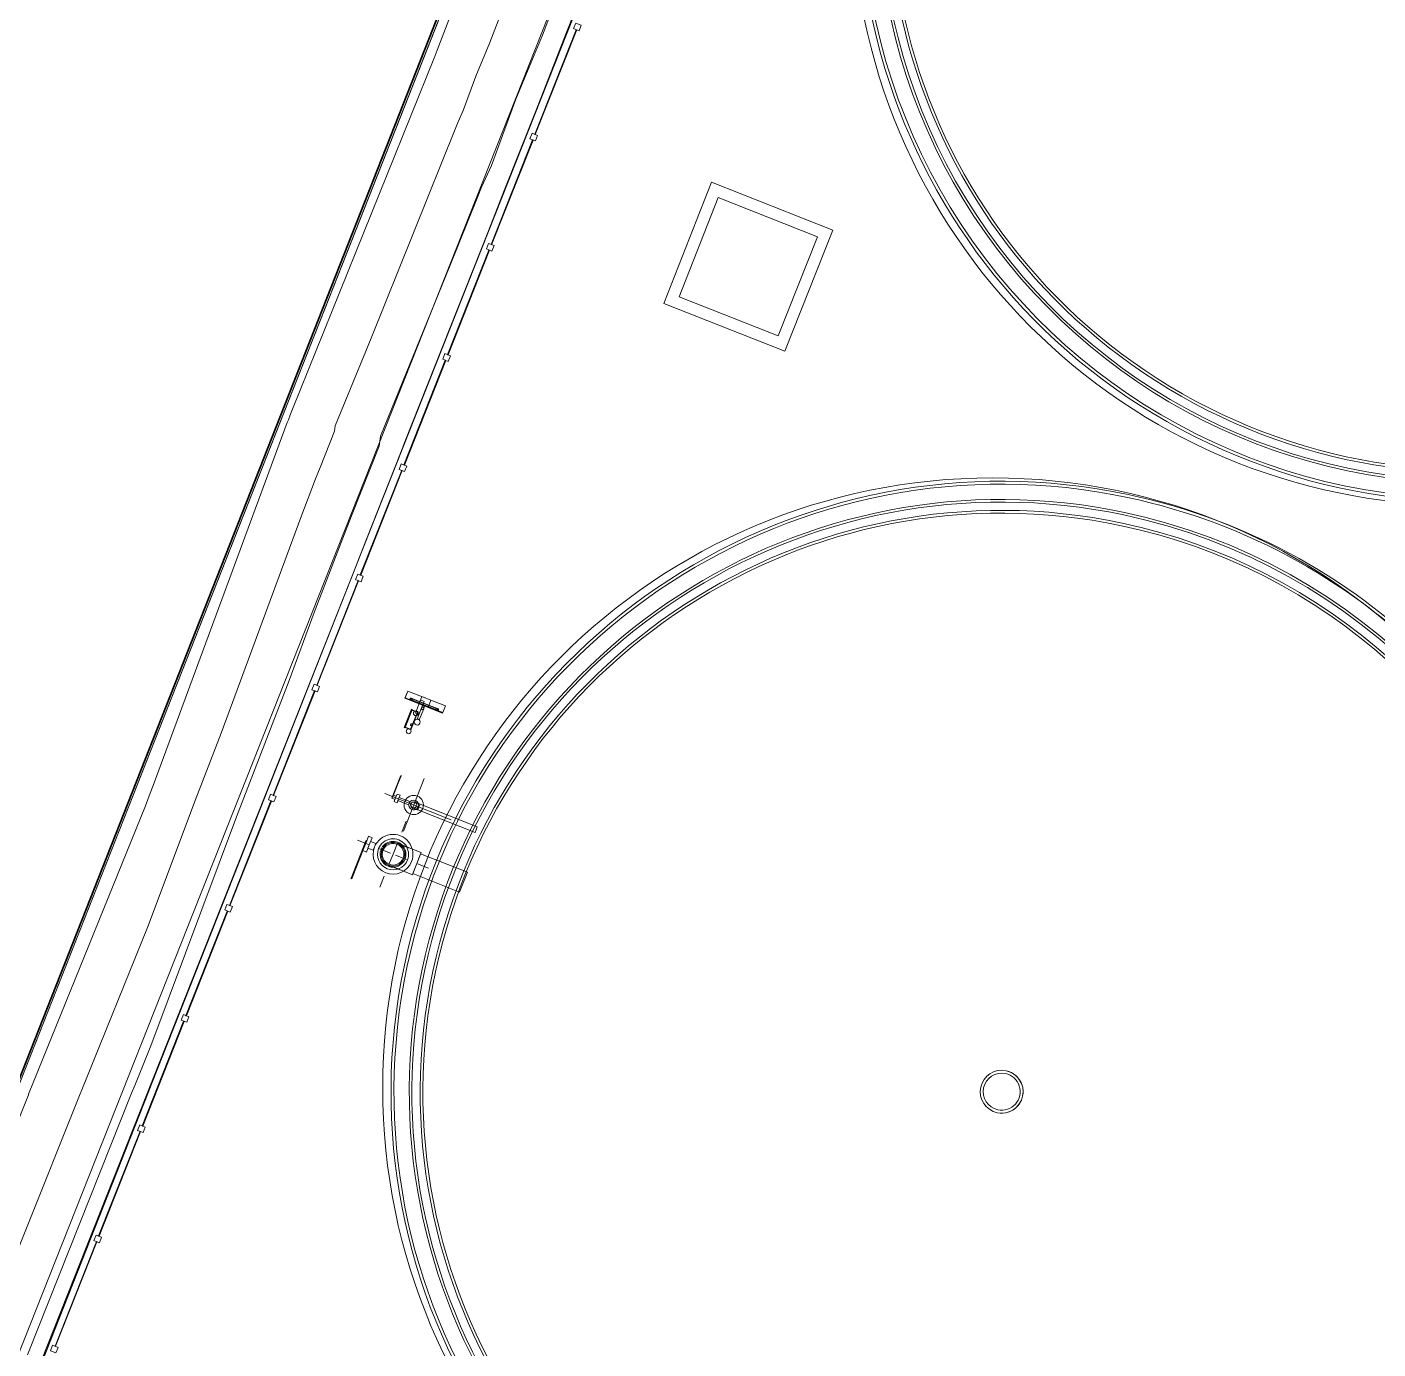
# Model space of a CAD drawing. Header units: metres. Extents: x -207 to 292, y -187 to 169.
# Drawn here: x -98.3 to -86.9, y -21.2 to -10.04 of the extents above; entities that cross this region are included whole.
import ezdxf

# ---------------------------------------------------------------- set-up
doc = ezdxf.new("R2010")
doc.units = ezdxf.units.M
doc.linetypes.add('Dash', pattern=[0.006, 0.003, -0.003])
for name, color, linetype, lineweight in [('A-GLAZ-CWMG', 7, 'Continuous', 9), ('C-TOPO', 7, 'Continuous', 9), ('C-TOPO-MAJR', 7, 'Continuous', 35), ('C-TOPO-MINR', 7, 'Continuous', 9), ('CERCO INTERIOR', 7, 'Continuous', 9), ('EQUIPOS PIS', 7, 'Continuous', 9), ('P-SANR-FIXT', 7, 'Continuous', 9), ('P-SANR-FIXT-HDLN', 7, 'Dash', 9), ('solera', 7, 'Continuous', 35)]:
    doc.layers.add(name, color=color, linetype=linetype, lineweight=lineweight)
doc.layers.add('PR10-ARQ-PL-001-Emplazamiento-C-1_dwg', color=7, linetype='Continuous', lineweight=9, true_color=0x767676)

# ---------------------------------------------------------------- blocks, each defined once
blk = doc.blocks.new('M_Estanque-Terraza - M_Estanque-Terraza-2331352-PLANTA EMPLAZAMIENTO ACTUALIZADO')
at = {"layer": 'P-SANR-FIXT'}
for radius, start, end in [(5.152, 0, 180), (5.152, 0, 180), (5.127, 360, 180), (5.127, 360, 180), (4.998, 360, 180), (4.976, 360, 180), (4.906, 0, 180), (4.883, 0, 180), (0.181, 360, 180), (0.181, 0, 180), (0.156, 0, 180), (0.156, 0, 180), (4.906, 180, 0), (4.883, 180, 0), (5.152, 223.8638, 0), (5.152, 223.8638, 0), (5.127, 223.8805, 0), (5.127, 223.8805, 0), (4.998, 223.9693, 0), (4.976, 223.9856, 360), (0.181, 180, 360), (0.181, 180, 0), (0.156, 180, 0), (0.156, 180, 0)]:
    blk.add_arc((0, 0), radius, start, end, dxfattribs=at)
blk = doc.blocks.new('Circular Mullion - 5mm-2127248-PLANTA EMPLAZAMIENTO ACTUALIZADO')
at = {"layer": 'A-GLAZ-CWMG'}
for p, q in [((-107.648, -45.397), (-107.997, -46.28)), ((-107.646, -45.398), (-107.995, -46.281)), ((-107.995, -46.281), (-107.646, -45.398)), ((-107.993, -46.282), (-107.643, -45.399)), ((-107.646, -45.398), (-107.648, -45.397)), ((-107.643, -45.399), (-107.646, -45.398)), ((-107.997, -46.28), (-107.995, -46.281)), ((-107.995, -46.281), (-107.993, -46.282))]:
    blk.add_line(p, q, dxfattribs=at)
blk = doc.blocks.new('Rectangular Mullion - 50 x 50 mm-2128568-PLANTA EMPLAZAMIENTO ACTUALIZADO')
at = {"layer": 'A-GLAZ-CWMG'}
for p, q in [((0.025, 0.025), (-0.025, 0.025)), ((-0.025, 0.025), (-0.025, -0.025)), ((0.025, -0.025), (0.025, 0.025)), ((-0.025, -0.025), (0.025, -0.025))]:
    blk.add_line(p, q, dxfattribs=at)
blk = doc.blocks.new('Rectangular Mullion - 50 x 50 mm-2128569-PLANTA EMPLAZAMIENTO ACTUALIZADO')
at = {"layer": 'A-GLAZ-CWMG'}
for p, q in [((-0.025, -0.025), (-0.025, 0.025)), ((-0.025, 0.025), (0.025, 0.025)), ((0.025, 0.025), (0.025, -0.025)), ((0.025, -0.025), (-0.025, -0.025))]:
    blk.add_line(p, q, dxfattribs=at)
blk = doc.blocks.new('M_Tuberia Alimentación-01 - M_Tuberia Alimentación-01-2165010-PLANTA EMPLAZAMIENTO ACTUALIZADO')
at = {"layer": 'P-SANR-FIXT'}
for p, q in [((-0.248, 0.025), (-0.255, 0.025)), ((-0.255, 0.025), (-0.255, -0.012)), ((-0.255, 0.02), (-0.255, -0.296)), ((-0.248, 0.02), (-0.255, 0.02)), ((-0.216, 0.065), (-0.248, 0.065)), ((-0.248, 0), (-0.248, 0.065)), ((-0.248, -0.012), (-0.248, 0.025)), ((-0.248, -0.296), (-0.248, 0.02)), ((-0.248, -0.065), (-0.248, 0)), ((-0.216, 0.065), (-0.216, 0)), ((-0.168, 0.03), (-0.216, 0.03)), ((-0.216, 0), (-0.216, 0.03)), ((-0.216, 0), (-0.216, -0.065)), ((-0.216, -0.03), (-0.216, 0)), ((-0.168, 0.03), (-0.168, 0)), ((-0.168, 0), (-0.168, -0.03)), ((0.215, 0.1), (0.106, 0.1)), ((0.215, 0), (0.215, 0.1)), ((0.639, 0.09), (0.215, 0.09)), ((0.215, 0), (0.215, 0.09)), ((0.215, -0.1), (0.215, 0)), ((0.215, -0.09), (0.215, 0)), ((0.639, 0.09), (0.639, 0)), ((0.639, 0), (0.639, -0.09)), ((-0.255, -0.317), (-0.255, -0.012)), ((-0.248, -0.012), (-0.255, -0.012)), ((-0.248, -0.012), (-0.248, -0.317)), ((-0.248, -0.065), (-0.216, -0.065)), ((-0.216, -0.03), (-0.168, -0.03)), ((0.106, -0.1), (0.215, -0.1)), ((0.215, -0.09), (0.639, -0.09)), ((-0.255, -0.296), (-0.255, -0.32)), ((-0.255, -0.317), (-0.248, -0.317)), ((-0.255, -0.32), (-0.248, -0.32)), ((-0.248, -0.32), (-0.248, -0.296))]:
    blk.add_line(p, q, dxfattribs=at)
at = {"layer": 'P-SANR-FIXT', "flags": 128}
for points in [[(0.106, 0.1), (0.102, 0.1), (0.097, 0.1), (0.093, 0.1), (0.089, 0.1), (0.085, 0.1), (0.081, 0.1), (0.077, 0.1), (0.073, 0.1), (0.069, 0.1), (0.065, 0.1), (0.061, 0.1), (0.057, 0.1), (0.053, 0.1), (0.05, 0.1), (0.046, 0.1), (0.043, 0.1), (0.039, 0.1), (0.036, 0.1), (0.033, 0.1), (0.03, 0.1), (0.027, 0.1), (0.024, 0.1), (0.022, 0.1), (0.019, 0.1), (0.017, 0.1), (0.015, 0.1), (0.012, 0.1), (0.011, 0.1), (0.009, 0.1), (0.007, 0.1), (0.006, 0.1), (0.004, 0.1), (0.003, 0.1), (0.002, 0.1), (0.002, 0.1), (0.001, 0.1), (0, 0.1), (0, 0.1), (0, 0.1)], [(0, -0.1), (0, -0.1), (0, -0.1), (0.001, -0.1), (0.001, -0.1), (0.002, -0.1), (0.003, -0.1), (0.004, -0.1), (0.005, -0.1), (0.007, -0.1), (0.008, -0.1), (0.01, -0.1), (0.012, -0.1), (0.014, -0.1), (0.016, -0.1), (0.018, -0.1), (0.021, -0.1), (0.024, -0.1), (0.026, -0.1), (0.029, -0.1), (0.032, -0.1), (0.035, -0.1), (0.038, -0.1), (0.042, -0.1), (0.045, -0.1), (0.049, -0.1), (0.052, -0.1), (0.056, -0.1), (0.06, -0.1), (0.064, -0.1), (0.068, -0.1), (0.071, -0.1), (0.076, -0.1), (0.08, -0.1), (0.084, -0.1), (0.088, -0.1), (0.092, -0.1), (0.096, -0.1), (0.101, -0.1), (0.105, -0.1), (0.106, -0.1)]]:
    blk.add_lwpolyline(points, dxfattribs=at)
at = {"layer": 'P-SANR-FIXT'}
for radius, start, end in [(0.168, 360, 180), (0.168, 360, 180), (0.168, 360, 180), (0.168, 360, 180), (0.168, 360, 180), (0.168, 360, 180), (0.131, 0, 180), (0.131, 360, 180), (0.131, 360, 180), (0.131, 360, 180), (0.168, 180, 360), (0.168, 180, 360), (0.168, 180, 360), (0.168, 180, 360), (0.168, 180, 360), (0.168, 180, 360), (0.131, 180, 0), (0.131, 180, 360), (0.131, 180, 360), (0.131, 180, 360), (0.109, 360, 180), (0.109, 360, 180), (0.109, 360, 180), (0.109, 360, 180), (0.109, 180, 360), (0.109, 180, 360), (0.109, 180, 360), (0.109, 180, 360), (0.1, 0, 180), (0.091, 0, 180), (0.091, 0, 180), (0.091, 0, 180), (0.091, 0, 180), (0.091, 180, 0), (0.091, 180, 0), (0.091, 180, 0), (0.091, 180, 0), (0.1, 180, 360)]:
    blk.add_arc((0, 0), radius, start, end, dxfattribs=at)
at = {"layer": 'P-SANR-FIXT-HDLN'}
for p, q in [((0, 0), (0, 0.301)), ((-0.322, 0), (0, 0)), ((0.322, 0), (0, 0)), ((0, 0), (0, -0.301))]:
    blk.add_line(p, q, dxfattribs=at)
blk = doc.blocks.new('M_Tuberia Control-01 - M_Tuberia Control-01-2163993-PLANTA EMPLAZAMIENTO ACTUALIZADO')
at = {"layer": 'P-SANR-FIXT'}
for p, q in [((0.153, 0.171), (0.148, 0.171)), ((0.148, 0.171), (0.214, 0.171)), ((0.148, 0.171), (0.148, -0.171)), ((0.148, 0.171), (0.148, -0.171)), ((0.214, 0.171), (0.153, 0.171)), ((0.153, 0.171), (0.153, -0.171)), ((0.153, 0.171), (0.153, -0.171)), ((0.157, 0.122), (0.157, -0.123)), ((0.167, -0.123), (0.167, 0.122)), ((0.214, -0.171), (0.214, 0.171)), ((0.214, 0.171), (0.214, -0.171)), ((0.084, 0.084), (-0.084, 0.084)), ((-0.084, 0.084), (0.084, 0.084)), ((-0.084, 0.084), (-0.084, 0.078)), ((-0.084, 0.084), (-0.084, 0.078)), ((0.084, 0.078), (-0.084, 0.078)), ((-0.084, 0.078), (0.084, 0.078)), ((-0.079, 0.078), (0.079, 0.078)), ((0.079, 0.078), (-0.079, 0.078)), ((-0.079, 0.025), (-0.079, 0.078)), ((-0.079, 0.078), (-0.079, 0.025)), ((-0.079, 0.025), (0.079, 0.025)), ((0.079, 0.025), (-0.079, 0.025)), ((-0.077, 0.078), (-0.077, 0.029)), ((-0.077, 0.029), (-0.077, 0.078)), ((0.077, 0.078), (-0.077, 0.078)), ((-0.077, 0.078), (0.077, 0.078)), ((-0.077, 0.029), (0.077, 0.029)), ((0.077, 0.029), (-0.077, 0.029)), ((0.124, 0.01), (0.023, 0.01)), ((0.124, 0.01), (0.023, 0.01)), ((0.184, 0.042), (0.065, 0.042)), ((0.065, 0.042), (0.184, 0.042)), ((0.065, 0.042), (0.065, 0.01)), ((0.065, 0.042), (0.065, 0.01)), ((0.184, 0.01), (0.065, 0.01)), ((0.065, 0.01), (0.184, 0.01)), ((0.077, 0.029), (0.077, 0.078)), ((0.077, 0.029), (0.077, 0.078)), ((0.079, 0.078), (0.079, 0.025)), ((0.079, 0.078), (0.079, 0.025)), ((0.084, 0.078), (0.084, 0.084)), ((0.084, 0.084), (0.084, 0.078)), ((0.148, 0.011), (0.124, 0.011)), ((0.124, 0.011), (0.124, 0.01)), ((0.214, 0.042), (0.148, 0.042)), ((0.148, 0.042), (0.214, 0.042)), ((0.148, 0.042), (0.148, -0.04)), ((0.148, 0.042), (0.148, -0.04)), ((0.148, 0.001), (0.148, 0.011)), ((0.148, -0.009), (0.148, 0.001)), ((0.157, 0.099), (0.157, -0.099)), ((0.168, -0.099), (0.168, 0.099)), ((0.184, 0.01), (0.184, 0.042)), ((0.184, 0.042), (0.184, 0.01)), ((0.214, -0.04), (0.214, 0.042)), ((0.214, 0.042), (0.214, -0.04)), ((0.023, -0.01), (0.124, -0.01)), ((0.023, -0.01), (0.124, -0.01)), ((0.129, -0.009), (0.148, -0.009)), ((0.214, -0.04), (0.148, -0.04)), ((0.148, -0.04), (0.214, -0.04)), ((0.214, -0.171), (0.148, -0.171)), ((0.148, -0.171), (0.153, -0.171)), ((0.153, -0.171), (0.214, -0.171))]:
    blk.add_line(p, q, dxfattribs=at)
at = {"layer": 'P-SANR-FIXT', "flags": 128}
for points in [[(0.157, 0.124), (0.157, 0.124), (0.157, 0.124), (0.157, 0.124), (0.157, 0.124), (0.157, 0.124), (0.157, 0.123), (0.157, 0.123), (0.157, 0.123), (0.157, 0.122), (0.157, 0.122), (0.157, 0.122), (0.157, 0.121), (0.157, 0.121), (0.157, 0.12), (0.157, 0.12), (0.157, 0.119), (0.157, 0.118), (0.157, 0.118), (0.157, 0.117), (0.157, 0.116), (0.157, 0.116), (0.157, 0.115), (0.157, 0.114), (0.157, 0.113), (0.157, 0.113), (0.157, 0.112), (0.157, 0.111), (0.157, 0.11), (0.157, 0.109), (0.157, 0.108), (0.157, 0.107), (0.157, 0.106), (0.157, 0.105), (0.157, 0.104), (0.157, 0.103), (0.157, 0.102), (0.157, 0.101), (0.157, 0.1), (0.157, 0.099), (0.157, 0.099)], [(0.168, 0.099), (0.168, 0.1), (0.168, 0.101), (0.168, 0.102), (0.168, 0.103), (0.168, 0.104), (0.168, 0.105), (0.168, 0.106), (0.168, 0.107), (0.168, 0.108), (0.168, 0.109), (0.168, 0.11), (0.168, 0.111), (0.168, 0.111), (0.168, 0.112), (0.168, 0.113), (0.168, 0.114), (0.168, 0.115), (0.168, 0.115), (0.168, 0.116), (0.168, 0.117), (0.168, 0.118), (0.168, 0.118), (0.168, 0.119), (0.168, 0.119), (0.168, 0.12), (0.168, 0.121), (0.168, 0.121), (0.168, 0.122), (0.168, 0.122), (0.168, 0.122), (0.168, 0.123), (0.168, 0.123), (0.168, 0.123), (0.168, 0.123), (0.168, 0.124), (0.168, 0.124), (0.168, 0.124), (0.168, 0.124), (0.168, 0.124)], [(0.157, -0.099), (0.157, -0.1), (0.157, -0.101), (0.157, -0.102), (0.157, -0.103), (0.157, -0.104), (0.157, -0.105), (0.157, -0.106), (0.157, -0.107), (0.157, -0.108), (0.157, -0.109), (0.157, -0.11), (0.157, -0.111), (0.157, -0.112), (0.157, -0.113), (0.157, -0.113), (0.157, -0.114), (0.157, -0.115), (0.157, -0.116), (0.157, -0.116), (0.157, -0.117), (0.157, -0.118), (0.157, -0.119), (0.157, -0.119), (0.157, -0.12), (0.157, -0.12), (0.157, -0.121), (0.157, -0.121), (0.157, -0.122), (0.157, -0.122), (0.157, -0.123), (0.157, -0.123), (0.157, -0.123), (0.157, -0.123), (0.157, -0.124), (0.157, -0.124), (0.157, -0.124), (0.157, -0.124), (0.157, -0.124), (0.157, -0.124)], [(0.168, -0.124), (0.168, -0.124), (0.168, -0.124), (0.168, -0.124), (0.168, -0.124), (0.168, -0.124), (0.168, -0.124), (0.168, -0.123), (0.168, -0.123), (0.168, -0.123), (0.168, -0.122), (0.168, -0.122), (0.168, -0.121), (0.168, -0.121), (0.168, -0.12), (0.168, -0.12), (0.168, -0.119), (0.168, -0.119), (0.168, -0.118), (0.168, -0.117), (0.168, -0.117), (0.168, -0.116), (0.168, -0.115), (0.168, -0.114), (0.168, -0.114), (0.168, -0.113), (0.168, -0.112), (0.168, -0.111), (0.168, -0.11), (0.168, -0.109), (0.168, -0.108), (0.168, -0.107), (0.168, -0.106), (0.168, -0.105), (0.168, -0.105), (0.168, -0.104), (0.168, -0.103), (0.168, -0.102), (0.168, -0.101), (0.168, -0.1), (0.168, -0.099)]]:
    blk.add_lwpolyline(points, dxfattribs=at)
at = {"layer": 'P-SANR-FIXT'}
for centre, radius, start, end in [((0.163, 0.124), 0.00518, 90, 270), ((0.163, 0.124), 0.00518, 270, 90), ((-0.099, 0.038), 0.02, 360, 180), ((-0.099, 0.038), 0.02, 0, 180), ((-0.099, 0.038), 0.02, 180, 360), ((-0.099, 0.038), 0.02, 180, 360), ((-0.039, 0.038), 0.0075, 0, 180), ((-0.039, 0.038), 0.0075, 0, 180), ((-0.039, 0.038), 0.0075, 180, 360), ((-0.039, 0.038), 0.0075, 180, 0), ((0, 0), 0.025, 0, 180), ((0, 0), 0.025, 0, 180), ((0, 0), 0.025, 180, 360), ((0, 0), 0.025, 180, 0), ((0.065, 0.038), 0.02, 0, 180), ((0.065, 0.038), 0.02, 0, 180), ((0.065, 0.038), 0.02, 180, 360), ((0.065, 0.038), 0.02, 180, 0), ((0.124, 0), 0.01, 0, 180), ((0.124, 0), 0.01, 0, 180), ((0.124, 0), 0.01, 180, 360), ((0.124, 0), 0.01, 180, 0), ((0.163, -0.124), 0.00518, 90, 270), ((0.163, -0.124), 0.00518, 270, 90)]:
    blk.add_arc(centre, radius, start, end, dxfattribs=at)
for points, knots in [([(0.163, 0.119), (0.162, 0.119), (0.162, 0.119), (0.161, 0.119), (0.161, 0.119), (0.16, 0.119), (0.16, 0.12), (0.159, 0.12), (0.159, 0.12), (0.159, 0.12), (0.159, 0.121), (0.158, 0.121), (0.158, 0.121), (0.158, 0.121), (0.158, 0.121), (0.158, 0.122), (0.158, 0.122), (0.158, 0.122), (0.158, 0.122), (0.158, 0.122), (0.158, 0.122), (0.158, 0.122), (0.158, 0.123), (0.158, 0.122), (0.158, 0.122), (0.158, 0.122), (0.158, 0.122), (0.158, 0.122), (0.158, 0.122), (0.158, 0.122), (0.158, 0.121), (0.158, 0.121), (0.158, 0.121), (0.158, 0.121), (0.159, 0.121), (0.159, 0.12), (0.159, 0.12), (0.159, 0.12), (0.16, 0.12), (0.16, 0.119), (0.161, 0.119), (0.161, 0.119), (0.162, 0.119), (0.162, 0.119), (0.163, 0.119)], [0, 0, 0, 0, 0.055556, 0.083333, 0.111111, 0.138889, 0.166667, 0.194444, 0.222222, 0.25, 0.277778, 0.305556, 0.319444, 0.333333, 0.347222, 0.361111, 0.388889, 0.416667, 0.430556, 0.444444, 0.458333, 0.472222, 0.5, 0.527778, 0.541667, 0.555556, 0.569444, 0.583333, 0.611111, 0.638889, 0.652778, 0.666667, 0.680556, 0.694444, 0.722222, 0.75, 0.777778, 0.805556, 0.833333, 0.861111, 0.888889, 0.916667, 0.944444, 1, 1, 1, 1]), ([(0.163, 0.119), (0.163, 0.119), (0.163, 0.119), (0.164, 0.119), (0.164, 0.119), (0.165, 0.119), (0.165, 0.12), (0.166, 0.12), (0.166, 0.12), (0.166, 0.12), (0.166, 0.121), (0.167, 0.121), (0.167, 0.121), (0.167, 0.121), (0.167, 0.121), (0.167, 0.122), (0.167, 0.122), (0.167, 0.122), (0.167, 0.122), (0.167, 0.122), (0.167, 0.122), (0.167, 0.122), (0.167, 0.123), (0.167, 0.122), (0.167, 0.122), (0.167, 0.122), (0.167, 0.122), (0.167, 0.122), (0.167, 0.122), (0.167, 0.122), (0.167, 0.121), (0.167, 0.121), (0.167, 0.121), (0.167, 0.121), (0.166, 0.121), (0.166, 0.12), (0.166, 0.12), (0.166, 0.12), (0.165, 0.12), (0.165, 0.119), (0.164, 0.119), (0.164, 0.119), (0.163, 0.119), (0.163, 0.119), (0.163, 0.119)], [0, 0, 0, 0, 0.055556, 0.083333, 0.111111, 0.138889, 0.166667, 0.194444, 0.222222, 0.25, 0.277778, 0.305556, 0.319444, 0.333333, 0.347222, 0.361111, 0.388889, 0.416667, 0.430556, 0.444444, 0.458333, 0.472222, 0.5, 0.527778, 0.541667, 0.555556, 0.569444, 0.583333, 0.611111, 0.638889, 0.652778, 0.666667, 0.680556, 0.694444, 0.722222, 0.75, 0.777778, 0.805556, 0.833333, 0.861111, 0.888889, 0.916667, 0.944444, 1, 1, 1, 1]), ([(0.025, 0), (0.025, 0.001), (0.025, 0.002), (0.025, 0.005), (0.024, 0.007), (0.023, 0.009), (0.023, 0.009), (0.023, 0.01), (0.023, 0.01), (0.023, 0.01), (0.023, 0.01)], [0, 0, 0, 0, 0.142857, 0.285714, 0.571429, 0.678571, 0.785714, 0.839286, 0.892857, 1, 1, 1, 1]), ([(0.023, 0.01), (0.023, 0.01), (0.023, 0.01), (0.023, 0.009), (0.024, 0.007), (0.025, 0.003), (0.025, 0.001), (0.025, 0)], [0, 0, 0, 0, 0.142857, 0.285714, 0.571429, 0.785714, 1, 1, 1, 1]), ([(0.025, 0), (0.025, 0.001), (0.025, 0.002), (0.025, 0.005), (0.024, 0.007), (0.023, 0.009), (0.023, 0.009), (0.023, 0.01), (0.023, 0.01), (0.023, 0.01), (0.023, 0.01)], [0, 0, 0, 0, 0.142857, 0.285714, 0.571429, 0.678571, 0.785714, 0.839286, 0.892857, 1, 1, 1, 1]), ([(0.023, 0.01), (0.023, 0.01), (0.023, 0.01), (0.023, 0.009), (0.024, 0.007), (0.025, 0.003), (0.025, 0.001), (0.025, 0)], [0, 0, 0, 0, 0.142857, 0.285714, 0.571429, 0.785714, 1, 1, 1, 1]), ([(0.025, 0), (0.025, -0.001), (0.025, -0.002), (0.025, -0.005), (0.024, -0.007), (0.023, -0.009), (0.023, -0.009), (0.023, -0.01), (0.023, -0.01), (0.023, -0.01), (0.023, -0.01)], [0, 0, 0, 0, 0.142857, 0.285714, 0.571429, 0.678571, 0.785714, 0.839286, 0.892857, 1, 1, 1, 1]), ([(0.023, -0.01), (0.023, -0.01), (0.023, -0.01), (0.023, -0.009), (0.024, -0.007), (0.025, -0.003), (0.025, -0.001), (0.025, 0)], [0, 0, 0, 0, 0.142857, 0.285714, 0.571429, 0.785714, 1, 1, 1, 1]), ([(0.025, 0), (0.025, -0.001), (0.025, -0.002), (0.025, -0.005), (0.024, -0.007), (0.023, -0.009), (0.023, -0.009), (0.023, -0.01), (0.023, -0.01), (0.023, -0.01), (0.023, -0.01)], [0, 0, 0, 0, 0.142857, 0.285714, 0.571429, 0.678571, 0.785714, 0.839286, 0.892857, 1, 1, 1, 1]), ([(0.023, -0.01), (0.023, -0.01), (0.023, -0.01), (0.023, -0.009), (0.024, -0.007), (0.025, -0.003), (0.025, -0.001), (0.025, 0)], [0, 0, 0, 0, 0.142857, 0.285714, 0.571429, 0.785714, 1, 1, 1, 1]), ([(0.114, 0), (0.114, 0), (0.114, 0.001), (0.115, 0.002), (0.115, 0.003), (0.115, 0.003), (0.115, 0.004), (0.115, 0.004), (0.116, 0.005), (0.116, 0.006), (0.116, 0.006), (0.117, 0.006), (0.117, 0.007), (0.117, 0.007), (0.118, 0.008), (0.119, 0.008), (0.119, 0.009), (0.12, 0.009), (0.121, 0.009), (0.122, 0.01), (0.124, 0.01), (0.124, 0.01)], [0, 0, 0, 0, 0.071429, 0.107143, 0.142857, 0.178571, 0.214286, 0.25, 0.285714, 0.321429, 0.357143, 0.392857, 0.428571, 0.464286, 0.5, 0.571429, 0.607143, 0.642857, 0.714286, 0.857143, 1, 1, 1, 1]), ([(0.124, 0.01), (0.124, 0.01), (0.122, 0.01), (0.121, 0.009), (0.12, 0.009), (0.119, 0.009), (0.119, 0.008), (0.118, 0.008), (0.118, 0.008), (0.117, 0.007), (0.117, 0.007), (0.117, 0.006), (0.116, 0.006), (0.116, 0.006), (0.116, 0.005), (0.115, 0.004), (0.115, 0.004), (0.115, 0.003), (0.115, 0.003), (0.115, 0.002), (0.114, 0.001), (0.114, 0), (0.114, 0)], [0, 0, 0, 0, 0.142857, 0.285714, 0.357143, 0.392857, 0.428571, 0.464286, 0.5, 0.535714, 0.571429, 0.607143, 0.642857, 0.678571, 0.714286, 0.75, 0.785714, 0.821429, 0.857143, 0.892857, 0.928571, 1, 1, 1, 1]), ([(0.114, 0), (0.114, 0), (0.114, 0.001), (0.115, 0.002), (0.115, 0.003), (0.115, 0.003), (0.115, 0.004), (0.115, 0.004), (0.116, 0.005), (0.116, 0.006), (0.116, 0.006), (0.117, 0.006), (0.117, 0.007), (0.117, 0.007), (0.118, 0.008), (0.119, 0.008), (0.119, 0.009), (0.12, 0.009), (0.121, 0.009), (0.122, 0.01), (0.124, 0.01), (0.124, 0.01)], [0, 0, 0, 0, 0.071429, 0.107143, 0.142857, 0.178571, 0.214286, 0.25, 0.285714, 0.321429, 0.357143, 0.392857, 0.428571, 0.464286, 0.5, 0.571429, 0.607143, 0.642857, 0.714286, 0.857143, 1, 1, 1, 1]), ([(0.124, 0.01), (0.124, 0.01), (0.122, 0.01), (0.121, 0.009), (0.12, 0.009), (0.119, 0.009), (0.119, 0.008), (0.118, 0.008), (0.118, 0.008), (0.117, 0.007), (0.117, 0.007), (0.117, 0.006), (0.116, 0.006), (0.116, 0.006), (0.116, 0.005), (0.115, 0.004), (0.115, 0.004), (0.115, 0.003), (0.115, 0.003), (0.115, 0.002), (0.114, 0.001), (0.114, 0), (0.114, 0)], [0, 0, 0, 0, 0.142857, 0.285714, 0.357143, 0.392857, 0.428571, 0.464286, 0.5, 0.535714, 0.571429, 0.607143, 0.642857, 0.678571, 0.714286, 0.75, 0.785714, 0.821429, 0.857143, 0.892857, 0.928571, 1, 1, 1, 1]), ([(0.134, 0.001), (0.134, 0.002), (0.134, 0.002), (0.134, 0.003), (0.134, 0.004), (0.133, 0.004), (0.133, 0.005), (0.133, 0.005), (0.133, 0.006), (0.133, 0.006), (0.132, 0.006), (0.132, 0.006), (0.132, 0.007), (0.131, 0.007), (0.131, 0.007), (0.131, 0.008), (0.131, 0.008), (0.13, 0.008), (0.13, 0.008), (0.13, 0.009), (0.129, 0.009), (0.129, 0.009), (0.129, 0.009), (0.129, 0.009), (0.129, 0.009), (0.128, 0.009), (0.128, 0.009), (0.128, 0.009), (0.127, 0.01), (0.127, 0.01), (0.127, 0.01), (0.126, 0.01), (0.125, 0.01), (0.125, 0.01), (0.124, 0.01)], [0, 0, 0, 0, 0.083333, 0.125, 0.166667, 0.208333, 0.25, 0.291667, 0.3125, 0.333333, 0.354167, 0.375, 0.416667, 0.458333, 0.479167, 0.5, 0.520833, 0.541667, 0.583333, 0.625, 0.645833, 0.65625, 0.666667, 0.677083, 0.6875, 0.708333, 0.75, 0.791667, 0.8125, 0.833333, 0.854167, 0.875, 0.916667, 1, 1, 1, 1]), ([(0.124, 0.01), (0.125, 0.01), (0.125, 0.01), (0.126, 0.01), (0.127, 0.01), (0.127, 0.01), (0.127, 0.01), (0.128, 0.009), (0.128, 0.009), (0.128, 0.009), (0.129, 0.009), (0.129, 0.009), (0.129, 0.009), (0.129, 0.009), (0.129, 0.009), (0.13, 0.009), (0.13, 0.008), (0.13, 0.008), (0.131, 0.008), (0.131, 0.008), (0.131, 0.007), (0.131, 0.007), (0.132, 0.007), (0.132, 0.006), (0.132, 0.006), (0.133, 0.006), (0.133, 0.006), (0.133, 0.005), (0.133, 0.005), (0.133, 0.004), (0.134, 0.004), (0.134, 0.003), (0.134, 0.002), (0.134, 0.002), (0.134, 0.001)], [0, 0, 0, 0, 0.083333, 0.125, 0.145833, 0.166667, 0.1875, 0.208333, 0.25, 0.291667, 0.3125, 0.322917, 0.333333, 0.34375, 0.354167, 0.375, 0.416667, 0.458333, 0.479167, 0.5, 0.520833, 0.541667, 0.583333, 0.625, 0.645833, 0.666667, 0.6875, 0.708333, 0.75, 0.791667, 0.833333, 0.875, 0.916667, 1, 1, 1, 1]), ([(0.134, 0), (0.134, -0.001), (0.134, -0.001), (0.134, -0.003), (0.134, -0.004), (0.133, -0.005), (0.132, -0.006), (0.132, -0.007), (0.131, -0.007), (0.131, -0.008), (0.131, -0.008), (0.131, -0.008), (0.13, -0.008), (0.13, -0.008), (0.13, -0.009), (0.129, -0.009), (0.129, -0.009), (0.129, -0.009), (0.129, -0.009), (0.129, -0.009), (0.129, -0.009), (0.129, -0.009), (0.129, -0.009), (0.129, -0.009), (0.13, -0.009), (0.13, -0.008), (0.13, -0.008), (0.131, -0.008), (0.131, -0.008), (0.131, -0.008), (0.131, -0.007), (0.132, -0.007), (0.132, -0.006), (0.133, -0.005), (0.134, -0.004), (0.134, -0.003), (0.134, -0.001), (0.134, -0.001), (0.134, 0)], [0, 0, 0, 0, 0.055556, 0.083333, 0.111111, 0.166667, 0.222222, 0.277778, 0.305556, 0.319444, 0.333333, 0.347222, 0.361111, 0.388889, 0.416667, 0.430556, 0.444444, 0.458333, 0.472222, 0.5, 0.527778, 0.541667, 0.555556, 0.569444, 0.583333, 0.611111, 0.638889, 0.652778, 0.666667, 0.680556, 0.694444, 0.722222, 0.777778, 0.833333, 0.888889, 0.916667, 0.944444, 1, 1, 1, 1]), ([(0.124, -0.01), (0.124, -0.01), (0.122, -0.01), (0.121, -0.009), (0.12, -0.009), (0.119, -0.009), (0.119, -0.008), (0.118, -0.008), (0.118, -0.008), (0.117, -0.007), (0.117, -0.007), (0.117, -0.006), (0.116, -0.006), (0.116, -0.006), (0.116, -0.005), (0.115, -0.004), (0.115, -0.004), (0.115, -0.003), (0.115, -0.003), (0.115, -0.002), (0.114, -0.001), (0.114, 0), (0.114, 0)], [0, 0, 0, 0, 0.142857, 0.285714, 0.357143, 0.392857, 0.428571, 0.464286, 0.5, 0.535714, 0.571429, 0.607143, 0.642857, 0.678571, 0.714286, 0.75, 0.785714, 0.821429, 0.857143, 0.892857, 0.928571, 1, 1, 1, 1]), ([(0.114, 0), (0.114, 0), (0.114, -0.001), (0.115, -0.002), (0.115, -0.003), (0.115, -0.003), (0.115, -0.004), (0.115, -0.004), (0.116, -0.005), (0.116, -0.006), (0.116, -0.006), (0.117, -0.006), (0.117, -0.007), (0.117, -0.007), (0.118, -0.008), (0.119, -0.008), (0.119, -0.009), (0.12, -0.009), (0.121, -0.009), (0.122, -0.01), (0.124, -0.01), (0.124, -0.01)], [0, 0, 0, 0, 0.071429, 0.107143, 0.142857, 0.178571, 0.214286, 0.25, 0.285714, 0.321429, 0.357143, 0.392857, 0.428571, 0.464286, 0.5, 0.571429, 0.607143, 0.642857, 0.714286, 0.857143, 1, 1, 1, 1]), ([(0.114, 0), (0.114, 0), (0.114, -0.001), (0.115, -0.002), (0.115, -0.003), (0.115, -0.003), (0.115, -0.004), (0.115, -0.004), (0.116, -0.005), (0.116, -0.006), (0.116, -0.006), (0.117, -0.006), (0.117, -0.007), (0.117, -0.007), (0.118, -0.008), (0.119, -0.008), (0.119, -0.009), (0.12, -0.009), (0.121, -0.009), (0.122, -0.01), (0.124, -0.01), (0.124, -0.01)], [0, 0, 0, 0, 0.071429, 0.107143, 0.142857, 0.178571, 0.214286, 0.25, 0.285714, 0.321429, 0.357143, 0.392857, 0.428571, 0.464286, 0.5, 0.571429, 0.607143, 0.642857, 0.714286, 0.857143, 1, 1, 1, 1]), ([(0.124, -0.01), (0.124, -0.01), (0.122, -0.01), (0.121, -0.009), (0.12, -0.009), (0.119, -0.009), (0.119, -0.008), (0.118, -0.008), (0.118, -0.008), (0.117, -0.007), (0.117, -0.007), (0.117, -0.006), (0.116, -0.006), (0.116, -0.006), (0.116, -0.005), (0.115, -0.004), (0.115, -0.004), (0.115, -0.003), (0.115, -0.003), (0.115, -0.002), (0.114, -0.001), (0.114, 0), (0.114, 0)], [0, 0, 0, 0, 0.142857, 0.285714, 0.357143, 0.392857, 0.428571, 0.464286, 0.5, 0.535714, 0.571429, 0.607143, 0.642857, 0.678571, 0.714286, 0.75, 0.785714, 0.821429, 0.857143, 0.892857, 0.928571, 1, 1, 1, 1]), ([(0.163, -0.119), (0.162, -0.119), (0.162, -0.119), (0.161, -0.119), (0.161, -0.119), (0.16, -0.12), (0.16, -0.12), (0.159, -0.12), (0.159, -0.12), (0.159, -0.121), (0.159, -0.121), (0.158, -0.121), (0.158, -0.121), (0.158, -0.121), (0.158, -0.122), (0.158, -0.122), (0.158, -0.122), (0.158, -0.122), (0.158, -0.123), (0.158, -0.123), (0.158, -0.123), (0.158, -0.123), (0.158, -0.123), (0.158, -0.123), (0.158, -0.123), (0.158, -0.123), (0.158, -0.123), (0.158, -0.122), (0.158, -0.122), (0.158, -0.122), (0.158, -0.122), (0.158, -0.121), (0.158, -0.121), (0.158, -0.121), (0.159, -0.121), (0.159, -0.121), (0.159, -0.12), (0.159, -0.12), (0.16, -0.12), (0.16, -0.12), (0.161, -0.119), (0.161, -0.119), (0.162, -0.119), (0.162, -0.119), (0.163, -0.119)], [0, 0, 0, 0, 0.055556, 0.083333, 0.111111, 0.138889, 0.166667, 0.194444, 0.222222, 0.25, 0.277778, 0.305556, 0.319444, 0.333333, 0.347222, 0.361111, 0.388889, 0.416667, 0.430556, 0.444444, 0.458333, 0.472222, 0.5, 0.527778, 0.541667, 0.555556, 0.569444, 0.583333, 0.611111, 0.638889, 0.652778, 0.666667, 0.680556, 0.694444, 0.722222, 0.75, 0.777778, 0.805556, 0.833333, 0.861111, 0.888889, 0.916667, 0.944444, 1, 1, 1, 1]), ([(0.163, -0.119), (0.163, -0.119), (0.163, -0.119), (0.164, -0.119), (0.164, -0.119), (0.165, -0.12), (0.165, -0.12), (0.166, -0.12), (0.166, -0.12), (0.166, -0.121), (0.166, -0.121), (0.167, -0.121), (0.167, -0.121), (0.167, -0.121), (0.167, -0.122), (0.167, -0.122), (0.167, -0.122), (0.167, -0.122), (0.167, -0.123), (0.167, -0.123), (0.167, -0.123), (0.167, -0.123), (0.167, -0.123), (0.167, -0.123), (0.167, -0.123), (0.167, -0.123), (0.167, -0.123), (0.167, -0.122), (0.167, -0.122), (0.167, -0.122), (0.167, -0.122), (0.167, -0.121), (0.167, -0.121), (0.167, -0.121), (0.166, -0.121), (0.166, -0.121), (0.166, -0.12), (0.166, -0.12), (0.165, -0.12), (0.165, -0.12), (0.164, -0.119), (0.164, -0.119), (0.163, -0.119), (0.163, -0.119), (0.163, -0.119)], [0, 0, 0, 0, 0.055556, 0.083333, 0.111111, 0.138889, 0.166667, 0.194444, 0.222222, 0.25, 0.277778, 0.305556, 0.319444, 0.333333, 0.347222, 0.361111, 0.388889, 0.416667, 0.430556, 0.444444, 0.458333, 0.472222, 0.5, 0.527778, 0.541667, 0.555556, 0.569444, 0.583333, 0.611111, 0.638889, 0.652778, 0.666667, 0.680556, 0.694444, 0.722222, 0.75, 0.777778, 0.805556, 0.833333, 0.861111, 0.888889, 0.916667, 0.944444, 1, 1, 1, 1])]:
    blk.add_open_spline(points, degree=3, knots=knots, dxfattribs=at)
for points in [[(0.134, 0), (0.134, 0), (0.134, 0.001), (0.134, 0.001), (0.134, 0.001)], [(0.134, 0.001), (0.134, 0.001), (0.134, 0.001), (0.134, 0), (0.134, 0)]]:
    blk.add_open_spline(points, degree=3, dxfattribs=at)
blk = doc.blocks.new('M_Tuberia Alimentación-02 - M_Tuberia Alimentación-02-2155587-PLANTA EMPLAZAMIENTO ACTUALIZADO')
at = {"layer": 'P-SANR-FIXT'}
for p, q in [((0, 0), (0, 0.239)), ((-0.19, 0.19), (-0.193, 0.19)), ((-0.193, 0.19), (-0.193, 0.186)), ((-0.193, 0.19), (-0.193, 0.183)), ((-0.193, 0), (-0.193, 0.186)), ((-0.193, 0.183), (-0.193, -0.006)), ((-0.193, 0.183), (-0.19, 0.183)), ((-0.19, 0.183), (-0.19, 0.19)), ((-0.19, 0.186), (-0.19, 0.19)), ((-0.19, 0.186), (-0.19, 0)), ((-0.19, -0.006), (-0.19, 0.183)), ((-0.193, 0), (-0.193, -0.014)), ((-0.193, 0), (-0.19, 0)), ((-0.165, 0.014), (-0.19, 0.014)), ((-0.19, 0.014), (-0.19, 0)), ((-0.19, -0.014), (-0.19, 0)), ((-0.19, 0), (-0.19, -0.014)), ((-0.138, 0.034), (-0.165, 0.034)), ((-0.165, 0), (-0.165, 0.034)), ((-0.165, 0), (-0.165, 0.014)), ((-0.165, -0.014), (-0.165, 0)), ((-0.165, -0.034), (-0.165, 0)), ((-0.138, 0), (-0.138, 0.034)), ((-0.041, 0.014), (-0.138, 0.014)), ((-0.138, 0), (-0.138, 0.014)), ((-0.138, -0.034), (-0.138, 0)), ((-0.138, -0.014), (-0.138, 0)), ((-0.041, 0), (-0.041, 0.014)), ((-0.041, -0.014), (-0.041, 0)), ((0.047, 0.026), (0.042, 0.026)), ((0.047, 0), (0.047, 0.026)), ((0.566, 0.025), (0.047, 0.025)), ((0.047, 0), (0.047, 0.025)), ((0.047, -0.026), (0.047, 0)), ((0.566, 0), (0.566, 0.025)), ((-0.262, 0), (0.341, 0)), ((-0.193, -0.006), (-0.19, -0.006)), ((-0.193, -0.014), (-0.19, -0.014)), ((-0.19, -0.014), (-0.165, -0.014)), ((-0.165, -0.034), (-0.138, -0.034)), ((-0.138, -0.014), (-0.041, -0.014)), ((0, 0), (0, -0.239)), ((0.042, -0.026), (0.047, -0.026)), ((0.047, -0.025), (0.047, 0)), ((0.047, -0.025), (0.566, -0.025)), ((0.566, -0.025), (0.566, 0))]:
    blk.add_line(p, q, dxfattribs=at)
at = {"layer": 'P-SANR-FIXT', "flags": 128}
for points in [[(0.042, 0.026), (0.04, 0.026), (0.039, 0.026), (0.037, 0.026), (0.035, 0.026), (0.034, 0.026), (0.032, 0.026), (0.03, 0.026), (0.029, 0.026), (0.027, 0.026), (0.026, 0.026), (0.024, 0.026), (0.023, 0.026), (0.021, 0.026), (0.02, 0.026), (0.018, 0.026), (0.017, 0.026), (0.016, 0.026), (0.014, 0.026), (0.013, 0.026), (0.012, 0.026), (0.011, 0.026), (0.01, 0.026), (0.009, 0.026), (0.008, 0.026), (0.007, 0.026), (0.006, 0.026), (0.005, 0.026), (0.004, 0.026), (0.004, 0.026), (0.003, 0.026), (0.002, 0.026), (0.002, 0.026), (0.001, 0.026), (0.001, 0.026), (0.001, 0.026), (0, 0.026), (0, 0.026), (0, 0.026), (0, 0.026)], [(0, -0.026), (0, -0.026), (0, -0.026), (0, -0.026), (0.001, -0.026), (0.001, -0.026), (0.001, -0.026), (0.002, -0.026), (0.002, -0.026), (0.003, -0.026), (0.003, -0.026), (0.004, -0.026), (0.005, -0.026), (0.006, -0.026), (0.006, -0.026), (0.007, -0.026), (0.008, -0.026), (0.009, -0.026), (0.01, -0.026), (0.012, -0.026), (0.013, -0.026), (0.014, -0.026), (0.015, -0.026), (0.017, -0.026), (0.018, -0.026), (0.019, -0.026), (0.021, -0.026), (0.022, -0.026), (0.024, -0.026), (0.025, -0.026), (0.027, -0.026), (0.028, -0.026), (0.03, -0.026), (0.032, -0.026), (0.033, -0.026), (0.035, -0.026), (0.037, -0.026), (0.038, -0.026), (0.04, -0.026), (0.042, -0.026), (0.042, -0.026)]]:
    blk.add_lwpolyline(points, dxfattribs=at)
at = {"layer": 'P-SANR-FIXT'}
for radius, start, end in [(0.0814, 360, 180), (0.0814, 360, 180), (0.0814, 360, 180), (0.0814, 360, 180), (0.0814, 180, 360), (0.0814, 180, 360), (0.0814, 180, 360), (0.0814, 180, 360), (0.0411, 0, 180), (0.0411, 360, 180), (0.0411, 360, 180), (0.0411, 360, 180), (0.0411, 360, 180), (0.0411, 360, 180), (0.0411, 180, 0), (0.0411, 180, 360), (0.0411, 180, 360), (0.0411, 180, 360), (0.0411, 180, 360), (0.0411, 180, 360), (0.0264, 0, 180), (0.0264, 180, 0), (0.025, 0, 180), (0.025, 360, 180), (0.025, 180, 0), (0.025, 180, 360)]:
    blk.add_arc((0, 0), radius, start, end, dxfattribs=at)
blk = doc.blocks.new('YADRAN_LASQUEMAS_ARQ_MO_002_TERRAZAS_rvt-1-PLANTA EMPLAZAMIENTO ACTUALIZADO')
at = {"layer": 'A-GLAZ-CWMG', "lineweight": 9, "extrusion": (0, 0, -1), "rotation": 111.5900000000005}
for name, p in [('Rectangular Mullion - 50 x 50 mm-2128568-PLANTA EMPLAZAMIENTO ACTUALIZADO', (93.654, -10.04)), ('Rectangular Mullion - 50 x 50 mm-2128569-PLANTA EMPLAZAMIENTO ACTUALIZADO', (93.654, -10.04)), ('Rectangular Mullion - 50 x 50 mm-2128568-PLANTA EMPLAZAMIENTO ACTUALIZADO', (94.022, -10.97)), ('Rectangular Mullion - 50 x 50 mm-2128569-PLANTA EMPLAZAMIENTO ACTUALIZADO', (94.022, -10.97)), ('Rectangular Mullion - 50 x 50 mm-2128568-PLANTA EMPLAZAMIENTO ACTUALIZADO', (94.39, -11.9)), ('Rectangular Mullion - 50 x 50 mm-2128569-PLANTA EMPLAZAMIENTO ACTUALIZADO', (94.39, -11.9)), ('Rectangular Mullion - 50 x 50 mm-2128568-PLANTA EMPLAZAMIENTO ACTUALIZADO', (94.758, -12.83)), ('Rectangular Mullion - 50 x 50 mm-2128569-PLANTA EMPLAZAMIENTO ACTUALIZADO', (94.758, -12.83)), ('Rectangular Mullion - 50 x 50 mm-2128568-PLANTA EMPLAZAMIENTO ACTUALIZADO', (95.126, -13.76)), ('Rectangular Mullion - 50 x 50 mm-2128569-PLANTA EMPLAZAMIENTO ACTUALIZADO', (95.126, -13.76)), ('Rectangular Mullion - 50 x 50 mm-2128568-PLANTA EMPLAZAMIENTO ACTUALIZADO', (95.494, -14.69)), ('Rectangular Mullion - 50 x 50 mm-2128569-PLANTA EMPLAZAMIENTO ACTUALIZADO', (95.494, -14.69)), ('Rectangular Mullion - 50 x 50 mm-2128568-PLANTA EMPLAZAMIENTO ACTUALIZADO', (95.862, -15.62)), ('Rectangular Mullion - 50 x 50 mm-2128569-PLANTA EMPLAZAMIENTO ACTUALIZADO', (95.862, -15.62)), ('Rectangular Mullion - 50 x 50 mm-2128568-PLANTA EMPLAZAMIENTO ACTUALIZADO', (96.229, -16.549)), ('Rectangular Mullion - 50 x 50 mm-2128569-PLANTA EMPLAZAMIENTO ACTUALIZADO', (96.229, -16.549)), ('Rectangular Mullion - 50 x 50 mm-2128568-PLANTA EMPLAZAMIENTO ACTUALIZADO', (96.597, -17.479)), ('Rectangular Mullion - 50 x 50 mm-2128569-PLANTA EMPLAZAMIENTO ACTUALIZADO', (96.597, -17.479)), ('Rectangular Mullion - 50 x 50 mm-2128568-PLANTA EMPLAZAMIENTO ACTUALIZADO', (96.965, -18.409)), ('Rectangular Mullion - 50 x 50 mm-2128569-PLANTA EMPLAZAMIENTO ACTUALIZADO', (96.965, -18.409)), ('Rectangular Mullion - 50 x 50 mm-2128568-PLANTA EMPLAZAMIENTO ACTUALIZADO', (97.333, -19.339)), ('Rectangular Mullion - 50 x 50 mm-2128569-PLANTA EMPLAZAMIENTO ACTUALIZADO', (97.333, -19.339)), ('Rectangular Mullion - 50 x 50 mm-2128568-PLANTA EMPLAZAMIENTO ACTUALIZADO', (97.701, -20.269)), ('Rectangular Mullion - 50 x 50 mm-2128569-PLANTA EMPLAZAMIENTO ACTUALIZADO', (97.701, -20.269)), ('Rectangular Mullion - 50 x 50 mm-2128568-PLANTA EMPLAZAMIENTO ACTUALIZADO', (98.069, -21.199)), ('Rectangular Mullion - 50 x 50 mm-2128569-PLANTA EMPLAZAMIENTO ACTUALIZADO', (98.069, -21.199))]:
    blk.add_blockref(name, p, dxfattribs=at)
at = {"layer": 'A-GLAZ-CWMG', "lineweight": 9}
for p in [(13.983, 35.334), (13.983, 35.334), (13.983, 35.334), (13.983, 35.334), (13.615, 34.404), (13.615, 34.404), (13.615, 34.404), (13.615, 34.404), (13.247, 33.474), (13.247, 33.474), (13.247, 33.474), (13.247, 33.474), (12.879, 32.544), (12.879, 32.544), (12.879, 32.544), (12.879, 32.544), (12.511, 31.615), (12.511, 31.615), (12.511, 31.615), (12.511, 31.615), (12.143, 30.685), (12.143, 30.685), (12.143, 30.685), (12.143, 30.685), (11.775, 29.755), (11.775, 29.755), (11.775, 29.755), (11.775, 29.755), (11.407, 28.825), (11.407, 28.825), (11.407, 28.825), (11.407, 28.825), (11.039, 27.895), (11.039, 27.895), (11.039, 27.895), (11.039, 27.895), (10.671, 26.965), (10.671, 26.965), (10.671, 26.965), (10.671, 26.965), (10.303, 26.036), (10.303, 26.036), (10.303, 26.036), (10.303, 26.036), (9.935, 25.106), (9.935, 25.106), (9.935, 25.106), (9.935, 25.106)]:
    blk.add_blockref('Circular Mullion - 5mm-2127248-PLANTA EMPLAZAMIENTO ACTUALIZADO', p, dxfattribs=at)
at = {"layer": 'P-SANR-FIXT', "lineweight": 9}
for name, p, rotation in [('M_Estanque-Terraza - M_Estanque-Terraza-2331352-PLANTA EMPLAZAMIENTO ACTUALIZADO', (-86.129, -8.895), 153.2545523942123), ('M_Estanque-Terraza - M_Estanque-Terraza-2331352-PLANTA EMPLAZAMIENTO ACTUALIZADO', (-90.074, -19.027), 78.04737687388051), ('M_Tuberia Control-01 - M_Tuberia Control-01-2163993-PLANTA EMPLAZAMIENTO ACTUALIZADO', (-95.006, -15.907), 68.41000000000078), ('M_Tuberia Alimentación-02 - M_Tuberia Alimentación-02-2155587-PLANTA EMPLAZAMIENTO ACTUALIZADO', (-95.035, -16.607), 338.4099999999995), ('M_Tuberia Alimentación-01 - M_Tuberia Alimentación-01-2165010-PLANTA EMPLAZAMIENTO ACTUALIZADO', (-95.21, -17.023), 338.4099999999997)]:
    blk.add_blockref(name, p, dxfattribs=dict(at, rotation=rotation))
blk = doc.blocks.new('PR10-ARQ-PL-001-Emplazamiento-C-1_dwg_M_Camara Rectangular - 1_10 x 1_10 x 1_00 x 0_20-360533-PLANTA EMPLAZAMIENTO-674645-PLANTA EMPLAZAMIENTO ACTUALIZADO')
at = {"layer": 'P-SANR-FIXT', "flags": 128}
for points in [[(0.55, 0.55), (-0.55, 0.55), (-0.55, -0.55), (0.55, -0.55), (0.55, 0.55), (0.55, -0.55), (-0.55, -0.55), (-0.55, 0.55)], [(0.45, 0.45), (-0.45, 0.45), (-0.45, -0.45), (0.45, -0.45), (0.45, 0.45), (0.45, -0.45), (-0.45, -0.45), (-0.45, 0.45)]]:
    blk.add_lwpolyline(points, close=True, dxfattribs=at)
blk = doc.blocks.new('PR10-ARQ-PL-001-Emplazamiento-C-1_dwg-674643-PLANTA EMPLAZAMIENTO ACTUALIZADO')
at = {"layer": 'C-TOPO', "flags": 128}
for points in [[(-84.252, 16.932), (-85.449, 13.89), (-87.06, 9.797), (-87.096, 9.705), (-88.641, 5.78), (-90.132, 1.992), (-90.914, 0.008), (-92.551, -4.153), (-93.727, -7.141), (-96.271, -13.604), (-97.248, -16.084), (-98.841, -20.132), (-99.628, -22.129), (-102.14, -28.513), (-103.024, -30.759), (-103.423, -31.771), (-103.851, -32.858)], [(-84.252, 16.932), (-85.449, 13.89), (-87.06, 9.797), (-87.096, 9.705), (-88.641, 5.78), (-90.132, 1.992), (-90.914, 0.008), (-92.551, -4.153), (-93.727, -7.141), (-96.271, -13.604), (-97.248, -16.084), (-98.841, -20.132), (-99.628, -22.129), (-102.14, -28.513), (-103.024, -30.759), (-103.423, -31.771), (-103.851, -32.858)], [(-82.666, 20.879), (-107.939, -43.26), (-108.93, -45.796), (-109.585, -48.053), (-109.656, -50.289), (-109.331, -51.834), (-107.863, -54.399), (-105.999, -56.031), (-103.473, -57.115), (-100.274, -58.402), (-88.871, -62.976), (-80.354, -66.302), (-78.022, -66.925), (-75.284, -66.886), (-72.496, -65.73), (-70.112, -62.965)], [(-98.287, -21.599), (-97.276, -19.036), (-97.247, -18.963), (-96.374, -16.75), (-95.822, -15.352), (-95.521, -14.587), (-95.514, -14.571), (-95.433, -14.363), (-95.147, -13.638), (-95.109, -13.542), (-94.411, -11.774), (-94.366, -11.659), (-94.272, -11.42), (-94.009, -10.755), (-93.742, -10.078), (-92.999, -8.193)], [(-92.999, -8.193), (-93.742, -10.078), (-94.009, -10.755), (-94.272, -11.42), (-94.366, -11.659), (-94.411, -11.774), (-95.109, -13.542), (-95.147, -13.638), (-95.433, -14.363), (-95.514, -14.571), (-95.521, -14.587), (-95.822, -15.352), (-96.374, -16.75), (-97.247, -18.963), (-97.276, -19.036), (-98.287, -21.599)]]:
    blk.add_lwpolyline(points, dxfattribs=at)
at = {"layer": 'C-TOPO-MAJR', "color": 1, "lineweight": 9, "true_color": 0xff0000, "flags": 128}
blk.add_lwpolyline([(-99.21, -21.354), (-98.343, -19.195), (-98.286, -19.053), (-98.285, -19.049), (-97.299, -16.614), (-97.259, -16.507), (-97.234, -16.443), (-96.102, -13.379), (-96.092, -13.355), (-96.089, -13.347), (-96.08, -13.324), (-96.08, -13.321), (-96.057, -13.265), (-94.86, -10.294), (-94.858, -10.29), (-94.855, -10.282), (-94.846, -10.259), (-94.837, -10.236), (-93.88, -7.749)], dxfattribs=at)
at = {"layer": 'C-TOPO-MINR', "color": 9, "true_color": 0xc0c0c0, "flags": 128}
for points in [[(-98.816, -21.458), (-98.319, -20.221), (-97.851, -19.046), (-97.837, -19.012), (-97.277, -17.627), (-96.894, -16.607), (-96.661, -16), (-95.988, -14.18), (-95.863, -13.855), (-95.824, -13.757), (-95.703, -13.451), (-95.697, -13.408), (-95.395, -12.666), (-94.679, -10.889), (-94.66, -10.842), (-94.617, -10.745), (-94.51, -10.454), (-94.393, -10.172), (-93.824, -8.692)], [(-93.768, -9.635), (-93.95, -10.108), (-94.174, -10.65), (-94.38, -11.209), (-94.462, -11.393), (-94.499, -11.484), (-94.734, -12.066), (-95.315, -13.495), (-95.326, -13.578), (-95.56, -14.167), (-95.634, -14.355), (-95.875, -14.982), (-96.087, -15.556), (-96.53, -16.708), (-97.254, -18.64), (-97.39, -18.975), (-97.416, -19.039), (-98.295, -21.247)]]:
    blk.add_lwpolyline(points, dxfattribs=at)
at = {"layer": 'CERCO INTERIOR', "flags": 128}
blk.add_lwpolyline([(-43.85, 6.193), (-70.423, -61.108), (-71.635, -63.468), (-73.528, -65.107), (-75.979, -65.979), (-78.566, -65.779), (-105.401, -55.121), (-107.404, -53.512), (-108.612, -51.268), (-108.759, -48.656), (-108.245, -46.181), (-80.715, 23.359), (-79.577, 25.615), (-77.836, 27.15), (-75.596, 28.067), (-72.986, 27.982), (-46.012, 17.335), (-43.997, 15.682), (-42.738, 13.651), (-42.339, 11.139), (-42.976, 8.657)], close=True, dxfattribs=at)
blk.add_lwpolyline([(-108.059, -46.255), (-80.533, 23.277), (-79.416, 25.491), (-77.729, 26.977), (-75.56, 27.865), (-73.027, 27.783), (-46.114, 17.161), (-44.149, 15.548), (-42.929, 13.58), (-42.543, 11.148), (-43.168, 8.716), (-44.039, 6.26)], dxfattribs=at)
at = {"layer": 'EQUIPOS PIS'}
for centre in [(-86.191, -8.931), (-90.15, -18.993)]:
    blk.add_circle(centre, 5.147, dxfattribs=at)
at = {"layer": 'solera'}
blk.add_line((-81.217, 24.641), (-109.396, -46.945), dxfattribs=at)
at = {"rotation": 68.4218004970999}
blk.add_blockref('PR10-ARQ-PL-001-Emplazamiento-C-1_dwg_M_Camara Rectangular - 1_10 x 1_10 x 1_00 x 0_20-360533-PLANTA EMPLAZAMIENTO-674645-PLANTA EMPLAZAMIENTO ACTUALIZADO', (-92.212, -12.064), dxfattribs=at)
blk = doc.blocks.new('M_Camara Rectangular - 1_10 x 1_10 x 1_00 x 0_20-360533-PLANTA EMPLAZAMIENTO ACTUALIZADO')
at = {"layer": 'P-SANR-FIXT'}
for p, q in [((0.55, 0.55), (-0.55, 0.55)), ((-0.55, 0.55), (-0.55, -0.55)), ((-0.55, -0.55), (-0.55, 0.55)), ((-0.55, 0.55), (0.55, 0.55)), ((0.55, -0.55), (0.55, 0.55)), ((0.55, 0.55), (0.55, -0.55)), ((0.45, 0.45), (-0.45, 0.45)), ((-0.45, 0.45), (-0.45, -0.45)), ((-0.45, -0.45), (-0.45, 0.45)), ((-0.45, 0.45), (0.45, 0.45)), ((0.45, -0.45), (0.45, 0.45)), ((0.45, 0.45), (0.45, -0.45)), ((-0.45, -0.45), (0.45, -0.45)), ((0.45, -0.45), (-0.45, -0.45)), ((-0.55, -0.55), (0.55, -0.55)), ((0.55, -0.55), (-0.55, -0.55))]:
    blk.add_line(p, q, dxfattribs=at)

msp = doc.modelspace()

# ---------------------------------------------------------------- linework, layer by layer
at = {"layer": 'C-TOPO'}
for p, q in [((-82.666, 20.879), (-107.939, -43.26)), ((-93.727, -7.141), (-96.271, -13.604)), ((-96.271, -13.604), (-93.727, -7.141)), ((-93.742, -10.078), (-92.999, -8.193)), ((-92.999, -8.193), (-93.742, -10.078)), ((-94.009, -10.755), (-93.742, -10.078)), ((-93.742, -10.078), (-94.009, -10.755)), ((-94.272, -11.42), (-94.009, -10.755)), ((-94.009, -10.755), (-94.272, -11.42)), ((-94.366, -11.659), (-94.272, -11.42)), ((-94.272, -11.42), (-94.366, -11.659)), ((-94.411, -11.774), (-94.366, -11.659)), ((-94.366, -11.659), (-94.411, -11.774)), ((-95.109, -13.542), (-94.411, -11.774)), ((-94.411, -11.774), (-95.109, -13.542)), ((-95.147, -13.638), (-95.109, -13.542)), ((-95.109, -13.542), (-95.147, -13.638)), ((-96.271, -13.604), (-97.248, -16.084)), ((-97.248, -16.084), (-96.271, -13.604)), ((-95.433, -14.363), (-95.147, -13.638)), ((-95.147, -13.638), (-95.433, -14.363)), ((-95.514, -14.571), (-95.433, -14.363)), ((-95.433, -14.363), (-95.514, -14.571)), ((-95.822, -15.352), (-95.521, -14.587)), ((-95.521, -14.587), (-95.822, -15.352)), ((-95.521, -14.587), (-95.514, -14.571)), ((-95.514, -14.571), (-95.521, -14.587)), ((-96.374, -16.75), (-95.822, -15.352)), ((-95.822, -15.352), (-96.374, -16.75)), ((-97.248, -16.084), (-98.841, -20.132)), ((-98.841, -20.132), (-97.248, -16.084)), ((-97.247, -18.963), (-96.374, -16.75)), ((-96.374, -16.75), (-97.247, -18.963)), ((-98.287, -21.599), (-97.276, -19.036)), ((-97.276, -19.036), (-98.287, -21.599)), ((-97.276, -19.036), (-97.247, -18.963)), ((-97.247, -18.963), (-97.276, -19.036))]:
    msp.add_line(p, q, dxfattribs=at)
at = {"layer": 'C-TOPO-MAJR', "color": 1, "lineweight": 9, "true_color": 0xff0000, "flags": 128}
msp.add_lwpolyline([(-99.21, -21.354), (-98.343, -19.195), (-98.286, -19.053), (-98.285, -19.049), (-97.299, -16.614), (-97.259, -16.507), (-97.234, -16.443), (-96.102, -13.379), (-96.092, -13.355), (-96.089, -13.347), (-96.08, -13.324), (-96.08, -13.321), (-96.057, -13.265), (-94.86, -10.294), (-94.858, -10.29), (-94.855, -10.282), (-94.846, -10.259), (-94.837, -10.236), (-93.88, -7.749)], dxfattribs=at)
at = {"layer": 'C-TOPO-MINR', "color": 9, "true_color": 0xc0c0c0, "flags": 128}
for points in [[(-98.816, -21.458), (-98.319, -20.221), (-97.851, -19.046), (-97.837, -19.012), (-97.277, -17.627), (-96.894, -16.607), (-96.661, -16), (-95.988, -14.18), (-95.863, -13.855), (-95.824, -13.757), (-95.703, -13.451), (-95.697, -13.408), (-95.395, -12.666), (-94.679, -10.889), (-94.66, -10.842), (-94.617, -10.745), (-94.51, -10.454), (-94.393, -10.172), (-93.824, -8.692)], [(-98.295, -21.247), (-97.416, -19.039), (-97.39, -18.975), (-97.254, -18.64), (-96.53, -16.708), (-96.087, -15.556), (-95.875, -14.982), (-95.634, -14.355), (-95.56, -14.167), (-95.326, -13.578), (-95.315, -13.495), (-94.734, -12.066), (-94.499, -11.484), (-94.462, -11.393), (-94.38, -11.209), (-94.174, -10.65), (-93.95, -10.108), (-93.768, -9.635)]]:
    msp.add_lwpolyline(points, dxfattribs=at)

# ---------------------------------------------------------------- block references
at = {"lineweight": 5}
msp.add_blockref('YADRAN_LASQUEMAS_ARQ_MO_002_TERRAZAS_rvt-1-PLANTA EMPLAZAMIENTO ACTUALIZADO', (0, 0), dxfattribs=at)
at = {"layer": 'P-SANR-FIXT', "rotation": 68.4218004970999}
msp.add_blockref('M_Camara Rectangular - 1_10 x 1_10 x 1_00 x 0_20-360533-PLANTA EMPLAZAMIENTO ACTUALIZADO', (-92.212, -12.064), dxfattribs=at)
at = {"layer": 'PR10-ARQ-PL-001-Emplazamiento-C-1_dwg', "color": 7}
msp.add_blockref('PR10-ARQ-PL-001-Emplazamiento-C-1_dwg-674643-PLANTA EMPLAZAMIENTO ACTUALIZADO', (0, 0), dxfattribs=at)

doc.saveas('drawing.dxf')
